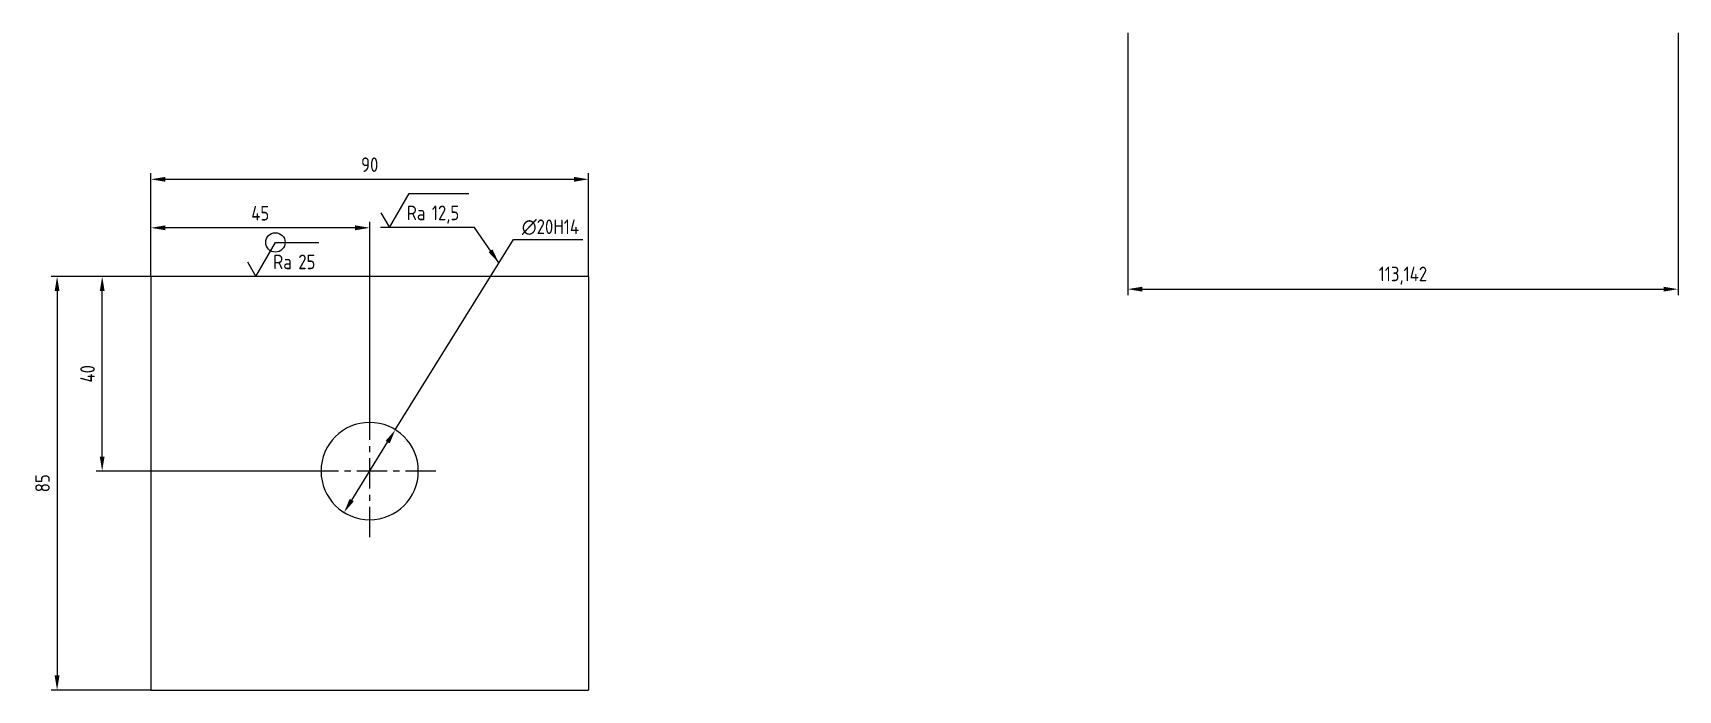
# Model space of a CAD drawing. Header units: millimetres. Extents: x 965 to 1303, y 638 to 773.
import ezdxf

# ---------------------------------------------------------------- set-up
doc = ezdxf.new("R2010")
doc.units = ezdxf.units.MM
doc.header["$LTSCALE"] = 5
doc.linetypes.add('CENTER', pattern=[2, 1.25, -0.25, 0.25, -0.25])
for name, color, linetype in [('Cent', 5, 'CENTER'), ('Con', 6, 'Continuous'), ('Cont', 6, 'Continuous'), ('DIM', 7, 'Continuous'), ('Text', 3, 'Continuous')]:
    doc.layers.add(name, color=color, linetype=linetype)
doc.styles.add('Style1', font='romans.shx', dxfattribs={"width": 0.8})
doc.dimstyles.new('Dia', dxfattribs={"dimtxt": 3, "dimasz": 3, "dimexe": 1.25, "dimexo": 0, "dimgap": 1, "dimtad": 1, "dimtoh": 1, "dimdec": 3, "dimtxsty": 'Style1', "dimcen": 2.5, "dimclrt": 3, "dimadec": 0, "dimazin": 0, "dimtfac": 1, "dimtdec": 3, "dimtmove": 0, "dimatfit": 2, "dimfxl": 1, "dimarcsym": 0})
doc.dimstyles.new('Lin', dxfattribs={"dimtxt": 3, "dimasz": 3, "dimexe": 1.25, "dimexo": 0, "dimgap": 1.5, "dimtad": 1, "dimtxsty": 'Style1', "dimcen": 2.5, "dimclrt": 3, "dimadec": 0, "dimazin": 0, "dimtfac": 1, "dimtmove": 0, "dimatfit": 3, "dimldrblk": 'DOT', "dimfxl": 1, "dimarcsym": 0})

# ---------------------------------------------------------------- blocks, each defined once
blk = doc.blocks.new('*D15')
at = {"layer": 'Defpoints', "color": 0, "transparency": 16777216}
for p in [(1079.36, 742.54), (989.36, 722.57), (1079.36, 722.57)]:
    blk.add_point(p, dxfattribs=at)
at = {"layer": 'DIM', "color": 0, "lineweight": -2, "transparency": 16777216}
for p, q in [((989.36, 722.57), (989.36, 743.79)), ((992.36, 742.54), (1076.36, 742.54)), ((1079.36, 722.57), (1079.36, 743.79))]:
    blk.add_line(p, q, dxfattribs=at)
at = {"layer": 'DIM', "color": 0, "transparency": 16777216}
for points in [[(992.36, 743.04), (992.36, 742.04), (989.36, 742.54)], [(1076.36, 743.04), (1076.36, 742.04), (1079.36, 742.54)]]:
    blk.add_solid(points, dxfattribs=at)
at = {"layer": 'DIM', "color": 3, "transparency": 16777216, "insert": (1034.36, 745.54), "char_height": 3, "attachment_point": 5, "style": 'Style1'}
blk.add_mtext('90', dxfattribs=at)
blk = doc.blocks.new('_Dot')
at = {"color": 0, "linetype": 'ByBlock', "lineweight": -2}
blk.add_line((-0.5, 0), (-1, 0), dxfattribs=at)
at = {"color": 0, "linetype": 'ByBlock', "const_width": 0.5}
blk.add_lwpolyline([(-0.25, 0, 1), (0.25, 0, 1)], format="xyb", close=True, dxfattribs=at)
blk = doc.blocks.new('*D16')
at = {"layer": 'Defpoints', "color": 0, "transparency": 16777216}
for p in [(989.36, 732.57), (989.36, 722.57), (1034.36, 692.57)]:
    blk.add_point(p, dxfattribs=at)
at = {"layer": 'DIM', "color": 0, "lineweight": -2, "transparency": 16777216}
for p, q in [((989.36, 722.57), (989.36, 733.82)), ((1031.36, 732.57), (992.36, 732.57)), ((1034.36, 692.57), (1034.36, 733.82))]:
    blk.add_line(p, q, dxfattribs=at)
at = {"layer": 'DIM', "color": 0, "transparency": 16777216}
for points in [[(992.36, 733.07), (992.36, 732.07), (989.36, 732.57)], [(1031.36, 733.07), (1031.36, 732.07), (1034.36, 732.57)]]:
    blk.add_solid(points, dxfattribs=at)
at = {"layer": 'DIM', "color": 3, "transparency": 16777216, "insert": (1011.86, 735.57), "char_height": 3, "attachment_point": 5, "style": 'Style1'}
blk.add_mtext('45', dxfattribs=at)
blk = doc.blocks.new('*D17')
at = {"layer": 'Defpoints', "color": 0, "transparency": 16777216}
for p in [(979.36, 722.57), (989.36, 722.57), (1024.36, 682.57)]:
    blk.add_point(p, dxfattribs=at)
at = {"layer": 'DIM', "color": 0, "lineweight": -2, "transparency": 16777216}
for p, q in [((989.36, 722.57), (978.11, 722.57)), ((979.36, 685.57), (979.36, 719.57)), ((1024.36, 682.57), (978.11, 682.57))]:
    blk.add_line(p, q, dxfattribs=at)
at = {"layer": 'DIM', "color": 0, "transparency": 16777216}
for points in [[(978.86, 719.57), (979.86, 719.57), (979.36, 722.57)], [(978.86, 685.57), (979.86, 685.57), (979.36, 682.57)]]:
    blk.add_solid(points, dxfattribs=at)
at = {"layer": 'DIM', "color": 3, "transparency": 16777216, "insert": (976.36, 702.57), "char_height": 3, "attachment_point": 5, "rotation": 90, "style": 'Style1'}
blk.add_mtext('40', dxfattribs=at)
blk = doc.blocks.new('*D18')
at = {"layer": 'Defpoints', "color": 0, "transparency": 16777216}
for p in [(989.36, 722.57), (970.09, 637.57), (989.36, 637.57)]:
    blk.add_point(p, dxfattribs=at)
at = {"layer": 'DIM', "color": 0, "lineweight": -2, "transparency": 16777216}
for p, q in [((989.36, 722.57), (968.84, 722.57)), ((970.09, 719.57), (970.09, 640.57)), ((989.36, 637.57), (968.84, 637.57))]:
    blk.add_line(p, q, dxfattribs=at)
at = {"layer": 'DIM', "color": 0, "transparency": 16777216}
for points in [[(969.59, 719.57), (970.59, 719.57), (970.09, 722.57)], [(969.59, 640.57), (970.59, 640.57), (970.09, 637.57)]]:
    blk.add_solid(points, dxfattribs=at)
at = {"layer": 'DIM', "color": 3, "transparency": 16777216, "insert": (967.09, 680.07), "char_height": 3, "attachment_point": 5, "rotation": 90, "style": 'Style1'}
blk.add_mtext('85', dxfattribs=at)
blk = doc.blocks.new('*D19')
at = {"layer": 'Con', "color": 0, "lineweight": -2, "transparency": 16777216}
for p, q in [((1190.21, 772.62), (1190.21, 718.71)), ((1303.35, 772.62), (1303.35, 718.71)), ((1193.21, 719.96), (1300.35, 719.96))]:
    blk.add_line(p, q, dxfattribs=at)
at = {"layer": 'Con', "color": 0, "transparency": 16777216}
for points in [[(1193.21, 720.46), (1193.21, 719.46), (1190.21, 719.96)], [(1300.35, 720.46), (1300.35, 719.46), (1303.35, 719.96)]]:
    blk.add_solid(points, dxfattribs=at)
at = {"layer": 'Defpoints', "color": 0, "transparency": 16777216}
for p in [(1190.21, 772.62), (1303.35, 772.62), (1303.35, 719.96)]:
    blk.add_point(p, dxfattribs=at)
at = {"layer": 'Con', "color": 3, "transparency": 16777216, "insert": (1246.78, 722.74), "char_height": 3, "attachment_point": 5, "style": 'Style1'}
blk.add_mtext('113,142', dxfattribs=at)
blk = doc.blocks.new('*D20')
at = {"layer": 'Defpoints', "color": 0, "transparency": 16777216}
for p in [(1039.63, 691.06), (1029.09, 674.07)]:
    blk.add_point(p, dxfattribs=at)
at = {"layer": 'DIM', "color": 0, "lineweight": -2, "transparency": 16777216}
for p, q in [((1039.63, 691.06), (1063.89, 730.19)), ((1063.89, 730.19), (1078.15, 730.19)), ((1030.67, 676.62), (1038.05, 688.51))]:
    blk.add_line(p, q, dxfattribs=at)
at = {"layer": 'DIM', "color": 0, "transparency": 16777216}
for points in [[(1037.62, 688.78), (1038.47, 688.25), (1039.63, 691.06)], [(1030.24, 676.88), (1031.09, 676.35), (1029.09, 674.07)]]:
    blk.add_solid(points, dxfattribs=at)
at = {"layer": 'DIM', "color": 3, "transparency": 16777216, "insert": (1071.52, 732.69), "char_height": 3, "attachment_point": 5, "style": 'Style1'}
blk.add_mtext('∅20H14', dxfattribs=at)
blk = doc.blocks.new('sherISO_01')
at = {"layer": 'Text'}
blk.add_line((4.04, 7), (16.36, 7), dxfattribs=at)
blk.add_lwpolyline([(-1.73, 3), (0, 0), (4.04, 7)], dxfattribs=at)
at = {"layer": 'Text', "style": 'Style1', "width": 0.8}
blk.add_text('Ra', height=3, dxfattribs=at).set_placement((3.58, 1.5))
blk.add_attdef('12,5', (8.73, 1.5), '', height=3, dxfattribs=at)
blk = doc.blocks.new('A$C6CF913E7')
at = {"layer": 'Text'}
blk.add_circle((0, 0), 2, dxfattribs=at)
blk = doc.blocks.new('sherISO_07')
at = {"layer": 'Text'}
blk.add_line((4.04, 7), (12.93, 7), dxfattribs=at)
blk.add_lwpolyline([(-1.73, 3), (0, 0), (4.04, 7)], dxfattribs=at)
blk.add_blockref('A$C6CF913E7', (4.04, 7))
at = {"layer": 'Text', "style": 'Style1', "width": 0.8}
blk.add_text('Ra', height=3, dxfattribs=at).set_placement((3.58, 1.5))
blk.add_attdef('25', (8.73, 1.5), '', height=3, dxfattribs=at)

msp = doc.modelspace()

# ---------------------------------------------------------------- linework, layer by layer
at = {"layer": 'Cent'}
for p, q in [((1034.3566, 668.9684), (1034.3566, 696.1642)), ((1047.9545, 682.5663), (1020.7587, 682.5663))]:
    msp.add_line(p, q, dxfattribs=at)
at = {"layer": 'Cont'}
for p, q in [((989.3566, 722.5663), (989.3566, 637.5663)), ((1079.3566, 722.5663), (989.3566, 722.5663)), ((1079.3566, 722.5663), (1079.3566, 637.5663)), ((989.3566, 637.5663), (1079.3566, 637.5663))]:
    msp.add_line(p, q, dxfattribs=at)
for start, end in [(90, 270), (270, 90)]:
    msp.add_arc((1034.3566, 682.5663), 10, start, end, dxfattribs=at)

# ---------------------------------------------------------------- block references
at = {"layer": 'DIM'}
for name, p, values in [('sherISO_01', (1038.4096, 732.6343), {'12,5': '12,5'}), ('sherISO_07', (1010.9395, 722.5663), {'25': '25'})]:
    msp.add_blockref(name, p, dxfattribs=at).add_auto_attribs(values)

# ---------------------------------------------------------------- dimensions: what is measured, and where the dimension line sits
at = {"layer": 'Con'}
dim = msp.add_linear_dim(base=(1303.3507, 719.958), p1=(1190.2085, 772.6225), p2=(1303.3507, 772.6225), dimstyle='Dia', dxfattribs=at)
dim.commit()
dim.dimension.update_dxf_attribs({"geometry": '*D19', "text_midpoint": (1246.7796, 722.7437)})
at = {"layer": 'DIM'}
for base, p1, p2, picture, middle in [((1079.3566, 742.5423), (989.3566, 722.5663), (1079.3566, 722.5663), '*D15', (1034.3566, 745.5423)), ((989.3566, 732.5663), (1034.3566, 692.5663), (989.3566, 722.5663), '*D16', (1011.8566, 735.5663))]:
    dim = msp.add_linear_dim(base=base, p1=p1, p2=p2, dimstyle='Lin', dxfattribs=at)
    dim.commit()
    dim.dimension.update_dxf_attribs({"geometry": picture, "text_midpoint": middle})
dim = msp.add_diameter_dim_2p(p1=(1029.0857, 674.0682), p2=(1039.6275, 691.0644), text='<>H14', dimstyle='Dia', dxfattribs=at)
dim.commit()
dim.dimension.update_dxf_attribs({"geometry": '*D20', "text_midpoint": (1071.5205, 730.1853), "dimtype": 163})
for base, p1, p2, picture, middle in [((970.0875, 637.5663), (989.3566, 722.5663), (989.3566, 637.5663), '*D18', (967.0875, 680.0663)), ((979.3619, 722.5663), (1024.3566, 682.5663), (989.3566, 722.5663), '*D17', (976.3619, 702.5663))]:
    dim = msp.add_linear_dim(base=base, p1=p1, p2=p2, angle=90, dimstyle='Lin', dxfattribs=at)
    dim.commit()
    dim.dimension.update_dxf_attribs({"geometry": picture, "text_midpoint": middle})

# ---------------------------------------------------------------- leaders
msp.add_leader([(1060.9049, 725.3694), (1055.9072, 732.6343), (1036.6117, 732.6343)], dimstyle='Dia', override={"dimgap": 1, "dimtad": 0}, dxfattribs=at)

doc.saveas('drawing.dxf')
